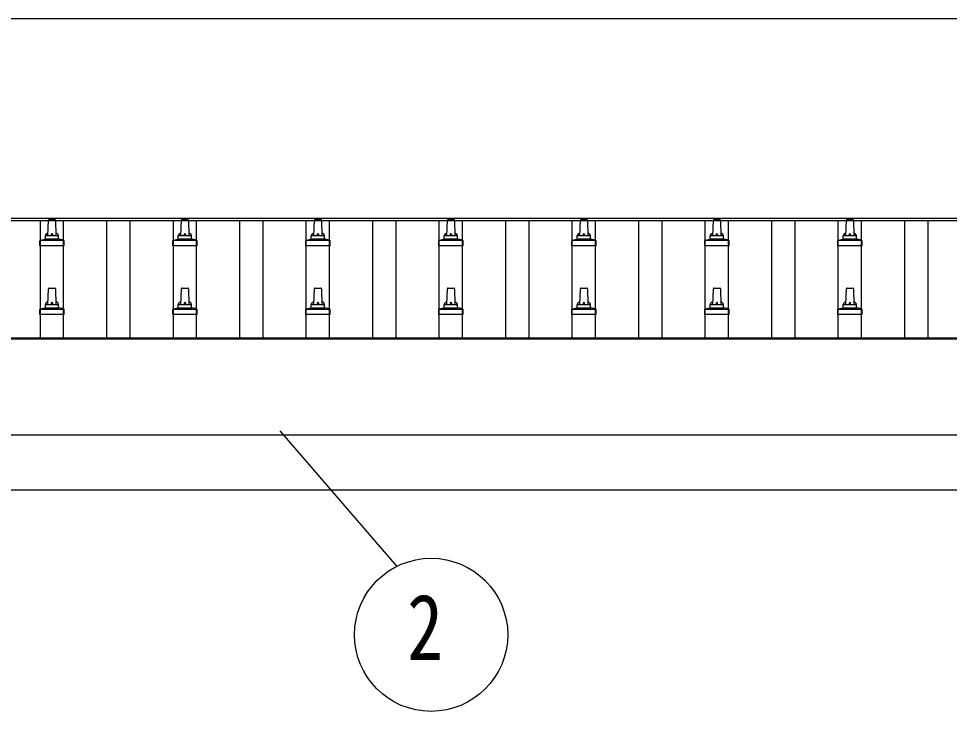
# Model space of a CAD drawing. Units: millimetres, scale not verified. Extents: x -12615 to 12615, y -8910 to 8910.
# Drawn here: x -9717 to -8317, y -1099 to -57 of the extents above; entities that cross this region are included whole.
import ezdxf
from ezdxf.enums import TextEntityAlignment as Align

# ---------------------------------------------------------------- set-up
doc = ezdxf.new("R2010")
doc.units = ezdxf.units.MM
doc.header["$LTSCALE"] = 40
for name, color, linetype in [('0-4_YKK_13', 4, 'Continuous'), ('0-5_YKK_A1', 4, 'Continuous'), ('0-6_YKK_D', 6, 'Continuous')]:
    doc.layers.add(name, color=color, linetype=linetype)
doc.styles.add('ＭＳ ゴシック', font='')
doc.styles.get('ＭＳ ゴシック').set_extended_font_data('MS Gothic')

msp = doc.modelspace()

# ---------------------------------------------------------------- linework, layer by layer
at = {"layer": '0-4_YKK_13'}
for p, q in [((-9672.44, -383.77), (-9671.72, -360.25)), ((-9670.72, -359.27), (-9662.17, -359.27)), ((-9661.17, -360.25), (-9660.44, -383.77)), ((-9472.44, -383.77), (-9471.72, -360.25)), ((-9470.72, -359.27), (-9462.17, -359.27)), ((-9461.17, -360.25), (-9460.44, -383.77)), ((-9272.44, -383.77), (-9271.72, -360.25)), ((-9270.72, -359.27), (-9262.17, -359.27)), ((-9261.17, -360.25), (-9260.44, -383.77)), ((-9072.44, -383.77), (-9071.72, -360.25)), ((-9070.72, -359.27), (-9062.17, -359.27)), ((-9061.17, -360.25), (-9060.44, -383.77)), ((-8872.44, -383.77), (-8871.72, -360.25)), ((-8870.72, -359.27), (-8862.17, -359.27)), ((-8861.17, -360.25), (-8860.44, -383.77)), ((-8672.44, -383.77), (-8671.72, -360.25)), ((-8670.72, -359.27), (-8662.17, -359.27)), ((-8661.17, -360.25), (-8660.44, -383.77)), ((-8472.44, -383.77), (-8471.72, -360.25)), ((-8470.72, -359.27), (-8462.17, -359.27)), ((-8461.17, -360.25), (-8460.44, -383.77)), ((-9684.69, -399.27), (-9684.69, -391.56)), ((-9684.31, -390.77), (-9648.57, -390.77)), ((-9683.93, -390.58), (-9677.21, -388.96)), ((-9676.82, -388.77), (-9656.06, -388.77)), ((-9676.44, -387.98), (-9676.44, -383.77)), ((-9675.44, -383.77), (-9657.44, -383.77)), ((-9656.44, -387.98), (-9656.44, -383.77)), ((-9648.96, -390.58), (-9655.68, -388.96)), ((-9648.19, -399.27), (-9648.19, -391.56)), ((-9484.69, -399.27), (-9484.69, -391.56)), ((-9484.31, -390.77), (-9448.57, -390.77)), ((-9483.93, -390.58), (-9477.21, -388.96)), ((-9476.82, -388.77), (-9456.06, -388.77)), ((-9476.44, -387.98), (-9476.44, -383.77)), ((-9475.44, -383.77), (-9457.44, -383.77)), ((-9456.44, -387.98), (-9456.44, -383.77)), ((-9448.96, -390.58), (-9455.68, -388.96)), ((-9448.19, -399.27), (-9448.19, -391.56)), ((-9284.69, -399.27), (-9284.69, -391.56)), ((-9284.31, -390.77), (-9248.57, -390.77)), ((-9283.93, -390.58), (-9277.21, -388.96)), ((-9276.82, -388.77), (-9256.06, -388.77)), ((-9276.44, -387.98), (-9276.44, -383.77)), ((-9275.44, -383.77), (-9257.44, -383.77)), ((-9256.44, -387.98), (-9256.44, -383.77)), ((-9248.96, -390.58), (-9255.68, -388.96)), ((-9248.19, -399.27), (-9248.19, -391.56)), ((-9084.69, -399.27), (-9084.69, -391.56)), ((-9084.31, -390.77), (-9048.57, -390.77)), ((-9083.93, -390.58), (-9077.21, -388.96)), ((-9076.82, -388.77), (-9056.06, -388.77)), ((-9076.44, -387.98), (-9076.44, -383.77)), ((-9075.44, -383.77), (-9057.44, -383.77)), ((-9056.44, -387.98), (-9056.44, -383.77)), ((-9048.96, -390.58), (-9055.68, -388.96)), ((-9048.19, -399.27), (-9048.19, -391.56)), ((-8884.69, -399.27), (-8884.69, -391.56)), ((-8884.31, -390.77), (-8848.57, -390.77)), ((-8883.93, -390.58), (-8877.21, -388.96)), ((-8876.82, -388.77), (-8856.06, -388.77)), ((-8876.44, -387.98), (-8876.44, -383.77)), ((-8875.44, -383.77), (-8857.44, -383.77)), ((-8856.44, -387.98), (-8856.44, -383.77)), ((-8848.96, -390.58), (-8855.68, -388.96)), ((-8848.19, -399.27), (-8848.19, -391.56)), ((-8684.69, -399.27), (-8684.69, -391.56)), ((-8684.31, -390.77), (-8648.57, -390.77)), ((-8683.93, -390.58), (-8677.21, -388.96)), ((-8676.82, -388.77), (-8656.06, -388.77)), ((-8676.44, -387.98), (-8676.44, -383.77)), ((-8675.44, -383.77), (-8657.44, -383.77)), ((-8656.44, -387.98), (-8656.44, -383.77)), ((-8648.96, -390.58), (-8655.68, -388.96)), ((-8648.19, -399.27), (-8648.19, -391.56)), ((-8484.69, -399.27), (-8484.69, -391.56)), ((-8484.31, -390.77), (-8448.57, -390.77)), ((-8483.93, -390.58), (-8477.21, -388.96)), ((-8476.82, -388.77), (-8456.06, -388.77)), ((-8476.44, -387.98), (-8476.44, -383.77)), ((-8475.44, -383.77), (-8457.44, -383.77)), ((-8456.44, -387.98), (-8456.44, -383.77)), ((-8448.96, -390.58), (-8455.68, -388.96)), ((-8448.19, -399.27), (-8448.19, -391.56)), ((-9648.19, -399.27), (-9684.69, -399.27)), ((-9448.19, -399.27), (-9484.69, -399.27)), ((-9248.19, -399.27), (-9284.69, -399.27)), ((-9048.19, -399.27), (-9084.69, -399.27)), ((-8848.19, -399.27), (-8884.69, -399.27)), ((-8648.19, -399.27), (-8684.69, -399.27)), ((-8448.19, -399.27), (-8484.69, -399.27)), ((-9672.44, -487.1), (-9671.72, -463.58)), ((-9670.72, -462.6), (-9662.17, -462.6)), ((-9661.17, -463.58), (-9660.44, -487.1)), ((-9472.44, -487.1), (-9471.72, -463.58)), ((-9470.72, -462.6), (-9462.17, -462.6)), ((-9461.17, -463.58), (-9460.44, -487.1)), ((-9272.44, -487.1), (-9271.72, -463.58)), ((-9270.72, -462.6), (-9262.17, -462.6)), ((-9261.17, -463.58), (-9260.44, -487.1)), ((-9072.44, -487.1), (-9071.72, -463.58)), ((-9070.72, -462.6), (-9062.17, -462.6)), ((-9061.17, -463.58), (-9060.44, -487.1)), ((-8872.44, -487.1), (-8871.72, -463.58)), ((-8870.72, -462.6), (-8862.17, -462.6)), ((-8861.17, -463.58), (-8860.44, -487.1)), ((-8672.44, -487.1), (-8671.72, -463.58)), ((-8670.72, -462.6), (-8662.17, -462.6)), ((-8661.17, -463.58), (-8660.44, -487.1)), ((-8472.44, -487.1), (-8471.72, -463.58)), ((-8470.72, -462.6), (-8462.17, -462.6)), ((-8461.17, -463.58), (-8460.44, -487.1)), ((-9676.44, -491.32), (-9676.44, -487.1)), ((-9675.44, -487.1), (-9657.44, -487.1)), ((-9656.44, -491.32), (-9656.44, -487.1)), ((-9476.44, -491.32), (-9476.44, -487.1)), ((-9475.44, -487.1), (-9457.44, -487.1)), ((-9456.44, -491.32), (-9456.44, -487.1)), ((-9276.44, -491.32), (-9276.44, -487.1)), ((-9275.44, -487.1), (-9257.44, -487.1)), ((-9256.44, -491.32), (-9256.44, -487.1)), ((-9076.44, -491.32), (-9076.44, -487.1)), ((-9075.44, -487.1), (-9057.44, -487.1)), ((-9056.44, -491.32), (-9056.44, -487.1)), ((-8876.44, -491.32), (-8876.44, -487.1)), ((-8875.44, -487.1), (-8857.44, -487.1)), ((-8856.44, -491.32), (-8856.44, -487.1)), ((-8676.44, -491.32), (-8676.44, -487.1)), ((-8675.44, -487.1), (-8657.44, -487.1)), ((-8656.44, -491.32), (-8656.44, -487.1)), ((-8476.44, -491.32), (-8476.44, -487.1)), ((-8475.44, -487.1), (-8457.44, -487.1)), ((-8456.44, -491.32), (-8456.44, -487.1)), ((-9684.69, -502.6), (-9684.69, -494.89)), ((-9648.19, -502.6), (-9684.69, -502.6)), ((-9684.31, -494.1), (-9648.57, -494.1)), ((-9683.93, -493.92), (-9677.21, -492.29)), ((-9676.82, -492.1), (-9656.06, -492.1)), ((-9648.96, -493.92), (-9655.68, -492.29)), ((-9648.19, -502.6), (-9648.19, -494.89)), ((-9484.69, -502.6), (-9484.69, -494.89)), ((-9448.19, -502.6), (-9484.69, -502.6)), ((-9484.31, -494.1), (-9448.57, -494.1)), ((-9483.93, -493.92), (-9477.21, -492.29)), ((-9476.82, -492.1), (-9456.06, -492.1)), ((-9448.96, -493.92), (-9455.68, -492.29)), ((-9448.19, -502.6), (-9448.19, -494.89)), ((-9284.69, -502.6), (-9284.69, -494.89)), ((-9248.19, -502.6), (-9284.69, -502.6)), ((-9284.31, -494.1), (-9248.57, -494.1)), ((-9283.93, -493.92), (-9277.21, -492.29)), ((-9276.82, -492.1), (-9256.06, -492.1)), ((-9248.96, -493.92), (-9255.68, -492.29)), ((-9248.19, -502.6), (-9248.19, -494.89)), ((-9084.69, -502.6), (-9084.69, -494.89)), ((-9048.19, -502.6), (-9084.69, -502.6)), ((-9084.31, -494.1), (-9048.57, -494.1)), ((-9083.93, -493.92), (-9077.21, -492.29)), ((-9076.82, -492.1), (-9056.06, -492.1)), ((-9048.96, -493.92), (-9055.68, -492.29)), ((-9048.19, -502.6), (-9048.19, -494.89)), ((-8884.69, -502.6), (-8884.69, -494.89)), ((-8848.19, -502.6), (-8884.69, -502.6)), ((-8884.31, -494.1), (-8848.57, -494.1)), ((-8883.93, -493.92), (-8877.21, -492.29)), ((-8876.82, -492.1), (-8856.06, -492.1)), ((-8848.96, -493.92), (-8855.68, -492.29)), ((-8848.19, -502.6), (-8848.19, -494.89)), ((-8684.69, -502.6), (-8684.69, -494.89)), ((-8648.19, -502.6), (-8684.69, -502.6)), ((-8684.31, -494.1), (-8648.57, -494.1)), ((-8683.93, -493.92), (-8677.21, -492.29)), ((-8676.82, -492.1), (-8656.06, -492.1)), ((-8648.96, -493.92), (-8655.68, -492.29)), ((-8648.19, -502.6), (-8648.19, -494.89)), ((-8484.69, -502.6), (-8484.69, -494.89)), ((-8448.19, -502.6), (-8484.69, -502.6)), ((-8484.31, -494.1), (-8448.57, -494.1)), ((-8483.93, -493.92), (-8477.21, -492.29)), ((-8476.82, -492.1), (-8456.06, -492.1)), ((-8448.96, -493.92), (-8455.68, -492.29)), ((-8448.19, -502.6), (-8448.19, -494.89))]:
    msp.add_line(p, q, dxfattribs=at)
for centre, radius, start, end in [((-9670.72, -360.27), 1, 90, 178.60509), ((-9662.17, -360.27), 1, 1.39491, 90), ((-9470.72, -360.27), 1, 90, 178.60509), ((-9462.17, -360.27), 1, 1.39491, 90), ((-9270.72, -360.27), 1, 90, 178.60509), ((-9262.17, -360.27), 1, 1.39491, 90), ((-9070.72, -360.27), 1, 90, 178.60509), ((-9062.17, -360.27), 1, 1.39491, 90), ((-8870.72, -360.27), 1, 90, 178.60509), ((-8862.17, -360.27), 1, 1.39491, 90), ((-8670.72, -360.27), 1, 90, 178.60509), ((-8662.17, -360.27), 1, 1.39491, 90), ((-8470.72, -360.27), 1, 90, 178.60509), ((-8462.17, -360.27), 1, 1.39491, 90), ((-9683.69, -391.56), 1, 103.62699, 180), ((-9677.44, -387.98), 1, 283.62699, 0), ((-9672.36, -384.4), 4.13, 90, 171.17633), ((-9675.44, -384.77), 1, 90, 180), ((-9663.11, -383.77), 4.83, 133.60282, 180), ((-9669.77, -383.77), 4.83, 0, 46.39718), ((-9660.53, -384.4), 4.13, 8.82367, 90), ((-9657.44, -384.77), 1, 0, 90), ((-9655.44, -387.98), 1, 180, 256.37301), ((-9649.19, -391.56), 1, 0, 76.37301), ((-9483.69, -391.56), 1, 103.62699, 180), ((-9477.44, -387.98), 1, 283.62699, 0), ((-9472.36, -384.4), 4.13, 90, 171.17633), ((-9475.44, -384.77), 1, 90, 180), ((-9463.11, -383.77), 4.83, 133.60282, 180), ((-9469.77, -383.77), 4.83, 0, 46.39718), ((-9460.53, -384.4), 4.13, 8.82367, 90), ((-9457.44, -384.77), 1, 0, 90), ((-9455.44, -387.98), 1, 180, 256.37301), ((-9449.19, -391.56), 1, 0, 76.37301), ((-9283.69, -391.56), 1, 103.62699, 180), ((-9277.44, -387.98), 1, 283.62699, 0), ((-9272.36, -384.4), 4.13, 90, 171.17633), ((-9275.44, -384.77), 1, 90, 180), ((-9263.11, -383.77), 4.83, 133.60282, 180), ((-9269.77, -383.77), 4.83, 0, 46.39718), ((-9260.53, -384.4), 4.13, 8.82367, 90), ((-9257.44, -384.77), 1, 0, 90), ((-9255.44, -387.98), 1, 180, 256.37301), ((-9249.19, -391.56), 1, 0, 76.37301), ((-9083.69, -391.56), 1, 103.62699, 180), ((-9077.44, -387.98), 1, 283.62699, 0), ((-9072.36, -384.4), 4.13, 90, 171.17633), ((-9075.44, -384.77), 1, 90, 180), ((-9063.11, -383.77), 4.83, 133.60282, 180), ((-9069.77, -383.77), 4.83, 0, 46.39718), ((-9060.53, -384.4), 4.13, 8.82367, 90), ((-9057.44, -384.77), 1, 0, 90), ((-9055.44, -387.98), 1, 180, 256.37301), ((-9049.19, -391.56), 1, 0, 76.37301), ((-8883.69, -391.56), 1, 103.62699, 180), ((-8877.44, -387.98), 1, 283.62699, 0), ((-8872.36, -384.4), 4.13, 90, 171.17633), ((-8875.44, -384.77), 1, 90, 180), ((-8863.11, -383.77), 4.83, 133.60282, 180), ((-8869.77, -383.77), 4.83, 0, 46.39718), ((-8860.53, -384.4), 4.13, 8.82367, 90), ((-8857.44, -384.77), 1, 0, 90), ((-8855.44, -387.98), 1, 180, 256.37301), ((-8849.19, -391.56), 1, 0, 76.37301), ((-8683.69, -391.56), 1, 103.62699, 180), ((-8677.44, -387.98), 1, 283.62699, 0), ((-8672.36, -384.4), 4.13, 90, 171.17633), ((-8675.44, -384.77), 1, 90, 180), ((-8663.11, -383.77), 4.83, 133.60282, 180), ((-8669.77, -383.77), 4.83, 0, 46.39718), ((-8660.53, -384.4), 4.13, 8.82367, 90), ((-8657.44, -384.77), 1, 0, 90), ((-8655.44, -387.98), 1, 180, 256.37301), ((-8649.19, -391.56), 1, 0, 76.37301), ((-8483.69, -391.56), 1, 103.62699, 180), ((-8477.44, -387.98), 1, 283.62699, 0), ((-8472.36, -384.4), 4.13, 90, 171.17633), ((-8475.44, -384.77), 1, 90, 180), ((-8463.11, -383.77), 4.83, 133.60282, 180), ((-8469.77, -383.77), 4.83, 0, 46.39718), ((-8460.53, -384.4), 4.13, 8.82367, 90), ((-8457.44, -384.77), 1, 0, 90), ((-8455.44, -387.98), 1, 180, 256.37301), ((-8449.19, -391.56), 1, 0, 76.37301), ((-9670.72, -463.6), 1, 90, 178.60509), ((-9662.17, -463.6), 1, 1.39491, 90), ((-9470.72, -463.6), 1, 90, 178.60509), ((-9462.17, -463.6), 1, 1.39491, 90), ((-9270.72, -463.6), 1, 90, 178.60509), ((-9262.17, -463.6), 1, 1.39491, 90), ((-9070.72, -463.6), 1, 90, 178.60509), ((-9062.17, -463.6), 1, 1.39491, 90), ((-8870.72, -463.6), 1, 90, 178.60509), ((-8862.17, -463.6), 1, 1.39491, 90), ((-8670.72, -463.6), 1, 90, 178.60509), ((-8662.17, -463.6), 1, 1.39491, 90), ((-8470.72, -463.6), 1, 90, 178.60509), ((-8462.17, -463.6), 1, 1.39491, 90), ((-9672.36, -487.74), 4.13, 90, 171.17633), ((-9675.44, -488.1), 1, 90, 180), ((-9663.11, -487.1), 4.83, 133.60282, 180), ((-9669.77, -487.1), 4.83, 0, 46.39718), ((-9660.53, -487.74), 4.13, 8.82367, 90), ((-9657.44, -488.1), 1, 0, 90), ((-9472.36, -487.74), 4.13, 90, 171.17633), ((-9475.44, -488.1), 1, 90, 180), ((-9463.11, -487.1), 4.83, 133.60282, 180), ((-9469.77, -487.1), 4.83, 0, 46.39718), ((-9460.53, -487.74), 4.13, 8.82367, 90), ((-9457.44, -488.1), 1, 0, 90), ((-9272.36, -487.74), 4.13, 90, 171.17633), ((-9275.44, -488.1), 1, 90, 180), ((-9263.11, -487.1), 4.83, 133.60282, 180), ((-9269.77, -487.1), 4.83, 0, 46.39718), ((-9260.53, -487.74), 4.13, 8.82367, 90), ((-9257.44, -488.1), 1, 0, 90), ((-9072.36, -487.74), 4.13, 90, 171.17633), ((-9075.44, -488.1), 1, 90, 180), ((-9063.11, -487.1), 4.83, 133.60282, 180), ((-9069.77, -487.1), 4.83, 0, 46.39718), ((-9060.53, -487.74), 4.13, 8.82367, 90), ((-9057.44, -488.1), 1, 0, 90), ((-8872.36, -487.74), 4.13, 90, 171.17633), ((-8875.44, -488.1), 1, 90, 180), ((-8863.11, -487.1), 4.83, 133.60282, 180), ((-8869.77, -487.1), 4.83, 0, 46.39718), ((-8860.53, -487.74), 4.13, 8.82367, 90), ((-8857.44, -488.1), 1, 0, 90), ((-8672.36, -487.74), 4.13, 90, 171.17633), ((-8675.44, -488.1), 1, 90, 180), ((-8663.11, -487.1), 4.83, 133.60282, 180), ((-8669.77, -487.1), 4.83, 0, 46.39718), ((-8660.53, -487.74), 4.13, 8.82367, 90), ((-8657.44, -488.1), 1, 0, 90), ((-8472.36, -487.74), 4.13, 90, 171.17633), ((-8475.44, -488.1), 1, 90, 180), ((-8463.11, -487.1), 4.83, 133.60282, 180), ((-8469.77, -487.1), 4.83, 0, 46.39718), ((-8460.53, -487.74), 4.13, 8.82367, 90), ((-8457.44, -488.1), 1, 0, 90), ((-9683.69, -494.89), 1, 103.62699, 180), ((-9677.44, -491.32), 1, 283.62699, 0), ((-9655.44, -491.32), 1, 180, 256.37301), ((-9649.19, -494.89), 1, 0, 76.37301), ((-9483.69, -494.89), 1, 103.62699, 180), ((-9477.44, -491.32), 1, 283.62699, 0), ((-9455.44, -491.32), 1, 180, 256.37301), ((-9449.19, -494.89), 1, 0, 76.37301), ((-9283.69, -494.89), 1, 103.62699, 180), ((-9277.44, -491.32), 1, 283.62699, 0), ((-9255.44, -491.32), 1, 180, 256.37301), ((-9249.19, -494.89), 1, 0, 76.37301), ((-9083.69, -494.89), 1, 103.62699, 180), ((-9077.44, -491.32), 1, 283.62699, 0), ((-9055.44, -491.32), 1, 180, 256.37301), ((-9049.19, -494.89), 1, 0, 76.37301), ((-8883.69, -494.89), 1, 103.62699, 180), ((-8877.44, -491.32), 1, 283.62699, 0), ((-8855.44, -491.32), 1, 180, 256.37301), ((-8849.19, -494.89), 1, 0, 76.37301), ((-8683.69, -494.89), 1, 103.62699, 180), ((-8677.44, -491.32), 1, 283.62699, 0), ((-8655.44, -491.32), 1, 180, 256.37301), ((-8649.19, -494.89), 1, 0, 76.37301), ((-8483.69, -494.89), 1, 103.62699, 180), ((-8477.44, -491.32), 1, 283.62699, 0), ((-8455.44, -491.32), 1, 180, 256.37301), ((-8449.19, -494.89), 1, 0, 76.37301)]:
    msp.add_arc(centre, radius, start, end, dxfattribs=at)
at = {"layer": '0-5_YKK_A1'}
for p, q in [((-10689.44, -357.25), (-5243.44, -357.25)), ((-10689.44, -360.84), (-5243.44, -360.84)), ((-9683.94, -537.3), (-9683.94, -360.84)), ((-9648.94, -537.3), (-9648.94, -360.84)), ((-9583.94, -537.3), (-9583.94, -360.84)), ((-9548.94, -537.3), (-9548.94, -360.84)), ((-9483.94, -537.3), (-9483.94, -360.84)), ((-9448.94, -537.3), (-9448.94, -360.84)), ((-9383.94, -537.3), (-9383.94, -360.84)), ((-9348.94, -537.3), (-9348.94, -360.84)), ((-9283.94, -537.3), (-9283.94, -360.84)), ((-9248.94, -537.3), (-9248.94, -360.84)), ((-9183.94, -537.3), (-9183.94, -360.84)), ((-9148.94, -537.3), (-9148.94, -360.84)), ((-9083.94, -537.3), (-9083.94, -360.84)), ((-9048.94, -537.3), (-9048.94, -360.84)), ((-8983.94, -537.3), (-8983.94, -360.84)), ((-8948.94, -537.3), (-8948.94, -360.84)), ((-8883.94, -537.3), (-8883.94, -360.84)), ((-8848.94, -537.3), (-8848.94, -360.84)), ((-8783.94, -537.3), (-8783.94, -360.84)), ((-8748.94, -537.3), (-8748.94, -360.84)), ((-8683.94, -537.3), (-8683.94, -360.84)), ((-8648.94, -537.3), (-8648.94, -360.84)), ((-8583.94, -537.3), (-8583.94, -360.84)), ((-8548.94, -537.3), (-8548.94, -360.84)), ((-8483.94, -537.3), (-8483.94, -360.84)), ((-8448.94, -537.3), (-8448.94, -360.84)), ((-8383.94, -537.3), (-8383.94, -360.84)), ((-8348.94, -537.3), (-8348.94, -360.84)), ((-10689.44, -537.3), (-5243.44, -537.3)), ((-10684.74, -538.85), (-5248.14, -538.85)), ((-5248.14, -683.73), (-10684.74, -683.73)), ((-10666.44, -766.36), (-5370.44, -766.36))]:
    msp.add_line(p, q, dxfattribs=at)
at = {"layer": '0-6_YKK_D'}
for p, q in [((-10572.94, -57.25), (-5359.94, -57.25)), ((-9323.84, -677.27), (-9148.02, -881.33))]:
    msp.add_line(p, q, dxfattribs=at)
msp.add_circle((-9096.23, -984.22), 115.2, dxfattribs=at)

# ---------------------------------------------------------------- texts
at = {"layer": '0-6_YKK_D', "style": 'ＭＳ ゴシック', "width": 0.8}
msp.add_text('2', height=98.97, dxfattribs=at).set_placement((-9132.23, -1051.72), align=Align.BOTTOM_LEFT)

doc.saveas('drawing.dxf')
